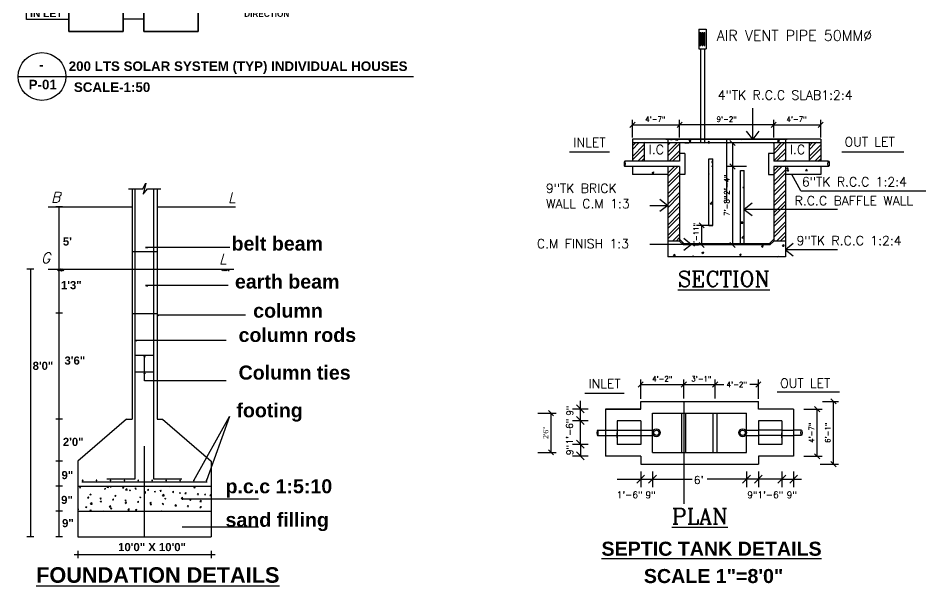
# Model space of a CAD drawing. Header units: metres. Extents: x 7583 to 7845, y 447 to 541.
# Drawn here: x 7730.22 to 7744.99, y 461.32 to 470.55 of the extents above; entities that cross this region are included whole.
import ezdxf
from ezdxf.enums import TextEntityAlignment as Align

# ---------------------------------------------------------------- set-up
doc = ezdxf.new("R2010")
doc.units = ezdxf.units.M
doc.layers.add('0 @ 0.001', color=7, linetype='Continuous')
doc.styles.add('ITALIC', font='ITALIC.SHX', dxfattribs={"height": 0.009})
doc.styles.add('ROOM TEXT 10.5', font='swissc.ttf')
doc.styles.get("Standard").update_dxf_attribs({"font": 'arialbd.ttf'})
doc.styles.add('style105', font='romans.shx', dxfattribs={"height": 5})
doc.styles.add('style106', font='romans.shx', dxfattribs={"height": 6})
doc.styles.add('style107', font='romans.shx', dxfattribs={"height": 7})
doc.styles.add('style108', font='romans.shx', dxfattribs={"height": 8})
doc.styles.add('style12', font='romanc.shx', dxfattribs={"height": 0.012})
doc.styles.add('style4', font='arialbd.ttf', dxfattribs={"height": 3.81})
doc.dimstyles.new('Annotative', dxfattribs={"dimscale": 0, "dimtxt": 2.5, "dimasz": 2.5, "dimexe": 1.25, "dimexo": 0.625, "dimtad": 1, "dimtxsty": 'Standard', "dimcen": 2.5, "dimadec": 0, "dimazin": 0, "dimtfac": 1, "dimtmove": 0, "dimatfit": 3, "dimfxl": 0, "dimarcsym": 0})

# ---------------------------------------------------------------- blocks, each defined once
blk = doc.blocks.new('A$C1DD233C6')
at = {"color": 0, "linetype": 'Continuous', "lineweight": 25}
for p, q in [((0.117, 0.45299), (0.13243, 0.45299)), ((0.12089, 0.45299), (0.12089, 0.20907)), ((0.12383, 0.45299), (0.12383, 0.14584)), ((0.13243, 0.45299), (0.13547, 0.45883)), ((0.13547, 0.45883), (0.13253, 0.44729)), ((0.13253, 0.44729), (0.13742, 0.45299)), ((0.13742, 0.45299), (0.1515, 0.45299)), ((0.14404, 0.14573), (0.14404, 0.45299)), ((0.1474, 0.45299), (0.1474, 0.20907)), ((0.03224, 0.43401), (0.12089, 0.43401)), ((0.04742, 0.43401), (0.04006, 0.43401)), ((0.04358, 0.3682), (0.04358, 0.43401)), ((0.1474, 0.43401), (0.23039, 0.43401)), ((0.12089, 0.38683), (0.1474, 0.38683)), ((0.13525, 0.39095), (0.13721, 0.39142)), ((0.13525, 0.39095), (0.13721, 0.39047)), ((0.22445, 0.39095), (0.13525, 0.39095)), ((0.0169, 0.36813), (0.00954, 0.36813)), ((0.01322, 0.36813), (0.01322, 0.08477)), ((0.03224, 0.36813), (0.22851, 0.36813)), ((0.04363, 0.36817), (0.0418, 0.36635)), ((0.04448, 0.36814), (0.04263, 0.36629)), ((0.04358, 0.3682), (0.04621, 0.3662)), ((0.04374, 0.08477), (0.04374, 0.36813)), ((0.04573, 0.36811), (0.04391, 0.36629)), ((0.04444, 0.36816), (0.04687, 0.36629)), ((0.0466, 0.36812), (0.04474, 0.36626)), ((0.04552, 0.36817), (0.04782, 0.36641)), ((0.04654, 0.36817), (0.04868, 0.36654)), ((0.2177, 0.36813), (0.21588, 0.36631)), ((0.21951, 0.36813), (0.21769, 0.36631)), ((0.2177, 0.36813), (0.21952, 0.36631)), ((0.21951, 0.36813), (0.22132, 0.36631)), ((0.22175, 0.36813), (0.21993, 0.36631)), ((0.22175, 0.36813), (0.22357, 0.36631)), ((0.13525, 0.35051), (0.13721, 0.35098)), ((0.13525, 0.35051), (0.13721, 0.35003)), ((0.22277, 0.35051), (0.13525, 0.35051)), ((0.04742, 0.32124), (0.04006, 0.32124)), ((0.12089, 0.32122), (0.1474, 0.32122)), ((0.1474, 0.31933), (0.14936, 0.31981)), ((0.1474, 0.31933), (0.14936, 0.31886)), ((0.24092, 0.31933), (0.1474, 0.31933)), ((0.12383, 0.29251), (0.1258, 0.29298)), ((0.22059, 0.29251), (0.12383, 0.29251)), ((0.12383, 0.29251), (0.1258, 0.29204)), ((0.12383, 0.27697), (0.14404, 0.27697)), ((0.13394, 0.27697), (0.13346, 0.275)), ((0.13394, 0.24974), (0.13394, 0.27697)), ((0.13394, 0.27697), (0.13441, 0.275)), ((0.12383, 0.25929), (0.14404, 0.25929)), ((0.13394, 0.25929), (0.13346, 0.25733)), ((0.13394, 0.25929), (0.13441, 0.25733)), ((0.22059, 0.24974), (0.13394, 0.24974)), ((0.18643, 0.14427), (0.22424, 0.21218)), ((0.22424, 0.21218), (0.19968, 0.14427)), ((0.04742, 0.20907), (0.04006, 0.20907)), ((0.115, 0.20907), (0.06346, 0.16489)), ((0.115, 0.20907), (0.12089, 0.20907)), ((0.1474, 0.20907), (0.15329, 0.20907)), ((0.15329, 0.20907), (0.20484, 0.16489)), ((0.04742, 0.16489), (0.04006, 0.16489)), ((0.06346, 0.16489), (0.06346, 0.08477)), ((0.20484, 0.16489), (0.20484, 0.08477)), ((0.12383, 0.14584), (0.0941, 0.14584)), ((0.17378, 0.14573), (0.14404, 0.14573)), ((0.04742, 0.13838), (0.04006, 0.13838)), ((0.06346, 0.13838), (0.20484, 0.13838)), ((0.06519, 0.13704), (0.06647, 0.13753)), ((0.06519, 0.13704), (0.0661, 0.13642)), ((0.0661, 0.13642), (0.06647, 0.13753)), ((0.06787, 0.1428), (0.20042, 0.1428)), ((0.09164, 0.13557), (0.09293, 0.13606)), ((0.09164, 0.13557), (0.09256, 0.13495)), ((0.09256, 0.13495), (0.09293, 0.13606)), ((0.09427, 0.13734), (0.09526, 0.13838)), ((0.09427, 0.13734), (0.09591, 0.13709)), ((0.09591, 0.13709), (0.09576, 0.13838)), ((0.09774, 0.13766), (0.09834, 0.13838)), ((0.09774, 0.13766), (0.09884, 0.13757)), ((0.09884, 0.13757), (0.09869, 0.13838)), ((0.11094, 0.13651), (0.11183, 0.13757)), ((0.11094, 0.13651), (0.11204, 0.13641)), ((0.11204, 0.13641), (0.11183, 0.13756)), ((0.11392, 0.1343), (0.11535, 0.13579)), ((0.11556, 0.13404), (0.11535, 0.13579)), ((0.1181, 0.13409), (0.11939, 0.13459)), ((0.11901, 0.13347), (0.11939, 0.13459)), ((0.12415, 0.13535), (0.12503, 0.13641)), ((0.12415, 0.13535), (0.12525, 0.13526)), ((0.12525, 0.13526), (0.12503, 0.13641)), ((0.13735, 0.1342), (0.13824, 0.13525)), ((0.13845, 0.1341), (0.13824, 0.13525)), ((0.16028, 0.13838), (0.16094, 0.13794)), ((0.16094, 0.13794), (0.16109, 0.13838)), ((0.18648, 0.13708), (0.18777, 0.13758)), ((0.18648, 0.13708), (0.1874, 0.13646)), ((0.1874, 0.13646), (0.18777, 0.13757)), ((0.07388, 0.12613), (0.07477, 0.12718)), ((0.07388, 0.12613), (0.07498, 0.12603)), ((0.07498, 0.12603), (0.07477, 0.12718)), ((0.07617, 0.12963), (0.07746, 0.13012)), ((0.07617, 0.12963), (0.07709, 0.12901)), ((0.07709, 0.12901), (0.07746, 0.13012)), ((0.08709, 0.12497), (0.08798, 0.12603)), ((0.08709, 0.12497), (0.08819, 0.12487)), ((0.08819, 0.12487), (0.08798, 0.12603)), ((0.10263, 0.12815), (0.10392, 0.12865)), ((0.10263, 0.12815), (0.10355, 0.12754)), ((0.10355, 0.12754), (0.10392, 0.12865)), ((0.11392, 0.1343), (0.11556, 0.13404)), ((0.1181, 0.13409), (0.11901, 0.13347)), ((0.12909, 0.12668), (0.13038, 0.12717)), ((0.12909, 0.12668), (0.13, 0.12606)), ((0.13, 0.12606), (0.13038, 0.12717)), ((0.13356, 0.13125), (0.135, 0.13274)), ((0.13356, 0.13125), (0.1352, 0.131)), ((0.1352, 0.131), (0.135, 0.13274)), ((0.13735, 0.1342), (0.13845, 0.1341)), ((0.14456, 0.13262), (0.14584, 0.13311)), ((0.14456, 0.13262), (0.14547, 0.132)), ((0.14547, 0.132), (0.14584, 0.13311)), ((0.15055, 0.13304), (0.15144, 0.1341)), ((0.15055, 0.13304), (0.15166, 0.13295)), ((0.15166, 0.13295), (0.15144, 0.1341)), ((0.15321, 0.1282), (0.15465, 0.1297)), ((0.15321, 0.1282), (0.15485, 0.12795)), ((0.15485, 0.12795), (0.15465, 0.1297)), ((0.15554, 0.12521), (0.15683, 0.1257)), ((0.15554, 0.12521), (0.15646, 0.12459)), ((0.15646, 0.12459), (0.15683, 0.1257)), ((0.16376, 0.13189), (0.16465, 0.13294)), ((0.16376, 0.13189), (0.16486, 0.13179)), ((0.16486, 0.13179), (0.16465, 0.13294)), ((0.17101, 0.13114), (0.1723, 0.13164)), ((0.17101, 0.13114), (0.17193, 0.13052)), ((0.17193, 0.13052), (0.1723, 0.13164)), ((0.17286, 0.12516), (0.17429, 0.12665)), ((0.17286, 0.12516), (0.1745, 0.1249)), ((0.1745, 0.1249), (0.17429, 0.12665)), ((0.17696, 0.13073), (0.17785, 0.13179)), ((0.17696, 0.13073), (0.17806, 0.13064)), ((0.17806, 0.13063), (0.17785, 0.13179)), ((0.19017, 0.12958), (0.19106, 0.13063)), ((0.19017, 0.12958), (0.19127, 0.12948)), ((0.19127, 0.12948), (0.19106, 0.13063)), ((0.19747, 0.12967), (0.19876, 0.13016)), ((0.19747, 0.12967), (0.19838, 0.12905)), ((0.19838, 0.12905), (0.19876, 0.13016)), ((0.20337, 0.12842), (0.20426, 0.12948)), ((0.20337, 0.12842), (0.20447, 0.12832)), ((0.20447, 0.12832), (0.20426, 0.12948)), ((0.0717, 0.11628), (0.07298, 0.11677)), ((0.0717, 0.11628), (0.07261, 0.11566)), ((0.07261, 0.11566), (0.07298, 0.11677)), ((0.07706, 0.11941), (0.0785, 0.12091)), ((0.07706, 0.11941), (0.0787, 0.11916)), ((0.0787, 0.11916), (0.0785, 0.12091)), ((0.08716, 0.12222), (0.08845, 0.12271)), ((0.08716, 0.12222), (0.08808, 0.1216)), ((0.08808, 0.1216), (0.08845, 0.12271)), ((0.09671, 0.11636), (0.09815, 0.11786)), ((0.09671, 0.11636), (0.09835, 0.11611)), ((0.09835, 0.11611), (0.09815, 0.11786)), ((0.10029, 0.12382), (0.10118, 0.12487)), ((0.10029, 0.12382), (0.10139, 0.12372)), ((0.10139, 0.12372), (0.10118, 0.12487)), ((0.1135, 0.12266), (0.11438, 0.12372)), ((0.1135, 0.12266), (0.1146, 0.12256)), ((0.11362, 0.12074), (0.11491, 0.12124)), ((0.11362, 0.12074), (0.11454, 0.12012)), ((0.1146, 0.12256), (0.11438, 0.12372)), ((0.11454, 0.12012), (0.11491, 0.12124)), ((0.1267, 0.12151), (0.12759, 0.12256)), ((0.1267, 0.12151), (0.1278, 0.12141)), ((0.1278, 0.12141), (0.12759, 0.12256)), ((0.1399, 0.12035), (0.14079, 0.12141)), ((0.1399, 0.12035), (0.14101, 0.12025)), ((0.14008, 0.11927), (0.14137, 0.11976)), ((0.14008, 0.11927), (0.14099, 0.11865)), ((0.14101, 0.12025), (0.14079, 0.12141)), ((0.14099, 0.11865), (0.14137, 0.11976)), ((0.15311, 0.11919), (0.154, 0.12025)), ((0.15311, 0.11919), (0.15421, 0.1191)), ((0.15421, 0.1191), (0.154, 0.12025)), ((0.16631, 0.11804), (0.1672, 0.1191)), ((0.16631, 0.11804), (0.16741, 0.11794)), ((0.16653, 0.11779), (0.16782, 0.11829)), ((0.16653, 0.11779), (0.16745, 0.11718)), ((0.16741, 0.11794), (0.1672, 0.1191)), ((0.16745, 0.11717), (0.16782, 0.11829)), ((0.17386, 0.12468), (0.17478, 0.12484)), ((0.17386, 0.12468), (0.17473, 0.12444)), ((0.25487, 0.12468), (0.17386, 0.12468)), ((0.17952, 0.11688), (0.18041, 0.11794)), ((0.17952, 0.11688), (0.18062, 0.11679)), ((0.18062, 0.11679), (0.18041, 0.11794)), ((0.182, 0.12373), (0.18329, 0.12423)), ((0.182, 0.12373), (0.18292, 0.12311)), ((0.18292, 0.12311), (0.18329, 0.12422)), ((0.19251, 0.12211), (0.19394, 0.1236)), ((0.19251, 0.12211), (0.19414, 0.12185)), ((0.19272, 0.11573), (0.19361, 0.11679)), ((0.19272, 0.11573), (0.19382, 0.11563)), ((0.19299, 0.11632), (0.19428, 0.11681)), ((0.19299, 0.11632), (0.19391, 0.1157)), ((0.19382, 0.11563), (0.19361, 0.11679)), ((0.19391, 0.1157), (0.19428, 0.11681)), ((0.19414, 0.12185), (0.19394, 0.1236)), ((0.04742, 0.11187), (0.04006, 0.11187)), ((0.06346, 0.1137), (0.06412, 0.11449)), ((0.06346, 0.11341), (0.06433, 0.11334)), ((0.06346, 0.11187), (0.20484, 0.11187)), ((0.06433, 0.11334), (0.06412, 0.11449)), ((0.07644, 0.11228), (0.07733, 0.11334)), ((0.07644, 0.11228), (0.07754, 0.11218)), ((0.07754, 0.11218), (0.07733, 0.11334)), ((0.09027, 0.11187), (0.09053, 0.11218)), ((0.09059, 0.11187), (0.09053, 0.11218)), ((0.09815, 0.1148), (0.09944, 0.1153)), ((0.09815, 0.1148), (0.09907, 0.11419)), ((0.09907, 0.11419), (0.09944, 0.1153)), ((0.11636, 0.11332), (0.11779, 0.11481)), ((0.11636, 0.11332), (0.118, 0.11306)), ((0.118, 0.11306), (0.11779, 0.11481)), ((0.12461, 0.11333), (0.1259, 0.11382)), ((0.12461, 0.11333), (0.12552, 0.11271)), ((0.12552, 0.11271), (0.1259, 0.11382)), ((0.1511, 0.11187), (0.15235, 0.11235)), ((0.15219, 0.11187), (0.15235, 0.11235)), ((0.25487, 0.09487), (0.17386, 0.09487)), ((0.0169, 0.08477), (0.00954, 0.08477)), ((0.04742, 0.08477), (0.04006, 0.08477)), ((0.06346, 0.08477), (0.20484, 0.08477)), ((0.06346, 0.06995), (0.06346, 0.0621)), ((0.20484, 0.06995), (0.20484, 0.0621)), ((0.05953, 0.06602), (0.20877, 0.06602))]:
    blk.add_line(p, q, dxfattribs=at)
at = {"color": 0}
for p, q in [((0.13415, 0.08477), (0.13415, 0.18077)), ((0.11015, 0.08477), (0.15815, 0.08477))]:
    blk.add_line(p, q, dxfattribs=at)
at = {"color": 0, "linetype": 'Continuous', "lineweight": 25}
for centre, start, end in [((0.06861, 0.14427), 0, 180), ((0.06861, 0.14427), 180, 0), ((0.08334, 0.14427), 0, 180), ((0.08334, 0.14427), 180, 0), ((0.09807, 0.14427), 0, 180), ((0.09807, 0.14427), 180, 0), ((0.11279, 0.14427), 0, 180), ((0.11279, 0.14427), 180, 0), ((0.12752, 0.14427), 0, 180), ((0.12752, 0.14427), 180, 0), ((0.14225, 0.14427), 0, 180), ((0.14225, 0.14427), 180, 0), ((0.15698, 0.14427), 0, 180), ((0.15698, 0.14427), 180, 0), ((0.1717, 0.14427), 0, 180), ((0.1717, 0.14427), 180, 0), ((0.18643, 0.14427), 0, 180), ((0.18643, 0.14427), 180, 0), ((0.19968, 0.14427), 0, 180), ((0.19968, 0.14427), 180, 0)]:
    blk.add_arc(centre, 0.000368, start, end, dxfattribs=at)
at = {"color": 0, "linetype": 'Continuous', "lineweight": 25, "style": 'ITALIC'}
for s, p in [('B', (0.04003, 0.4441)), ('L', (0.22661, 0.44354)), ('G', (0.02942, 0.37992)), ('L', (0.21717, 0.3788))]:
    blk.add_text(s, height=0.01105, dxfattribs=at).set_placement(p, align=Align.MIDDLE)
at = {"color": 0, "linetype": 'Continuous', "lineweight": 25}
for s, height, p in [("5'", 0.008591, (0.04765, 0.39295)), ('belt beam', 0.014845, (0.22628, 0.38762)), ('earth beam', 0.014845, (0.22986, 0.34746)), ('1\'3"', 0.008591, (0.04566, 0.34679)), ('column', 0.014845, (0.24915, 0.31663)), ('column rods', 0.0148453, (0.23371, 0.29093)), ('8\'0"', 0.008591, (0.0156, 0.26138)), ('3\'6"', 0.008591, (0.04937, 0.26697)), ('Column ties', 0.0148453, (0.23371, 0.25111)), ('footing ', 0.014845, (0.23142, 0.21119)), ('2\'0"', 0.008591, (0.04766, 0.18089)), ('9"', 0.008591, (0.04621, 0.14575)), ('p.c.c 1:5:10', 0.0148453, (0.21988, 0.13078)), ('9"', 0.008591, (0.04579, 0.11951)), ('sand filling', 0.0148453, (0.21988, 0.09534)), ('9"', 0.008591, (0.04678, 0.09491)), ('10\'0" X 10\'0"', 0.008591, (0.10616, 0.06958)), ('%%UFOUNDATION DETAILS', 0.0164338, (0.01937, 0.03612))]:
    blk.add_text(s, height=height, dxfattribs=at).set_placement(p)
blk = doc.blocks.new('_Oblique')
at = {"color": 0, "linetype": 'ByBlock', "lineweight": -2}
blk.add_line((-0.5, -0.5), (0.5, 0.5), dxfattribs=at)
blk = doc.blocks.new('564565')
at = {"color": 0, "linetype": 'Continuous', "lineweight": 25}
for p, q in [((4467.983, 1797.287), (4467.983, 1796.637)), ((4467.983, 1797.287), (4468.227, 1797.287)), ((4468.227, 1797.287), (4468.227, 1796.637)), ((4468.023, 1797.179), (4468.05, 1797.179)), ((4468.023, 1796.745), (4468.023, 1797.179)), ((4468.05, 1796.745), (4468.05, 1797.179)), ((4468.091, 1797.179), (4468.118, 1797.179)), ((4468.091, 1796.745), (4468.091, 1797.179)), ((4468.118, 1796.745), (4468.118, 1797.179)), ((4468.159, 1797.179), (4468.186, 1797.179)), ((4468.159, 1796.745), (4468.159, 1797.179)), ((4468.186, 1796.745), (4468.186, 1797.179)), ((4468.023, 1796.745), (4468.05, 1796.745)), ((4468.091, 1796.745), (4468.118, 1796.745)), ((4468.159, 1796.745), (4468.186, 1796.745)), ((4467.983, 1796.637), (4468.227, 1796.637)), ((4468.04, 1796.637), (4468.04, 1793.517)), ((4468.17, 1796.637), (4468.17, 1793.517)), ((4469.771, 1793.647), (4469.771, 1794.675)), ((4465.787, 1793.698), (4465.787, 1794.289)), ((4467.346, 1793.698), (4467.346, 1794.289)), ((4467.346, 1793.698), (4467.346, 1794.289)), ((4470.466, 1793.698), (4470.466, 1794.289)), ((4470.466, 1793.706), (4470.466, 1794.289)), ((4472.026, 1793.698), (4472.026, 1794.289)), ((4465.787, 1794.119), (4467.346, 1794.119)), ((4470.466, 1794.119), (4467.346, 1794.119)), ((4470.466, 1794.119), (4472.026, 1794.119)), ((4469.771, 1793.647), (4469.569, 1793.907)), ((4469.973, 1793.907), (4469.771, 1793.647)), ((4472.026, 1793.647), (4465.787, 1793.647)), ((4465.787, 1793.647), (4465.787, 1792.911)), ((4472.026, 1793.517), (4465.787, 1793.517)), ((4465.787, 1793.419), (4465.885, 1793.517)), ((4465.787, 1793.304), (4466, 1793.517)), ((4465.787, 1793.074), (4466.176, 1793.464)), ((4466.136, 1793.517), (4466.192, 1793.539)), ((4466.176, 1793.517), (4466.176, 1792.911)), ((4466.184, 1793.517), (4466.192, 1793.539)), ((4466.956, 1793.647), (4466.956, 1792.911)), ((4466.956, 1793.21), (4467.264, 1793.517)), ((4466.956, 1793.44), (4467.034, 1793.517)), ((4466.956, 1793.095), (4467.346, 1793.485)), ((4467.047, 1793.636), (4467.056, 1793.647)), ((4467.047, 1793.636), (4467.098, 1793.631)), ((4467.098, 1793.631), (4467.095, 1793.647)), ((4467.211, 1793.622), (4467.235, 1793.647)), ((4467.211, 1793.622), (4467.288, 1793.61)), ((4467.288, 1793.61), (4467.284, 1793.647)), ((4467.346, 1793.517), (4467.346, 1792.911)), ((4467.52, 1793.517), (4467.65, 1793.517)), ((4467.668, 1793.581), (4467.71, 1793.631)), ((4467.668, 1793.581), (4467.72, 1793.577)), ((4467.72, 1793.577), (4467.71, 1793.631)), ((4468.172, 1793.517), (4468.203, 1793.549)), ((4468.207, 1793.517), (4468.203, 1793.549)), ((4468.29, 1793.527), (4468.332, 1793.577)), ((4468.29, 1793.527), (4468.342, 1793.522)), ((4468.342, 1793.522), (4468.332, 1793.576)), ((4469.562, 1793.517), (4468.929, 1793.517)), ((4468.949, 1793.517), (4468.953, 1793.522)), ((4468.954, 1793.517), (4468.953, 1793.522)), ((4469.099, 1793.517), (4469.099, 1792.737)), ((4469.363, 1793.647), (4469.393, 1793.627)), ((4469.393, 1793.627), (4469.4, 1793.647)), ((4470.466, 1793.517), (4470.466, 1792.911)), ((4470.466, 1793.273), (4470.71, 1793.517)), ((4470.466, 1793.503), (4470.481, 1793.517)), ((4470.466, 1793.158), (4470.825, 1793.517)), ((4470.595, 1793.587), (4470.656, 1793.61)), ((4470.595, 1793.587), (4470.638, 1793.558)), ((4470.638, 1793.558), (4470.656, 1793.61)), ((4470.856, 1793.647), (4470.856, 1792.911)), ((4471.636, 1793.517), (4471.636, 1792.911)), ((4471.636, 1793.409), (4471.744, 1793.517)), ((4471.636, 1793.294), (4471.859, 1793.517)), ((4471.636, 1793.064), (4472.026, 1793.454)), ((4471.841, 1793.517), (4471.901, 1793.541)), ((4471.841, 1793.517), (4471.841, 1793.517)), ((4471.894, 1793.517), (4471.901, 1793.54)), ((4472.026, 1793.647), (4472.026, 1792.911)), ((4463.695, 1793.222), (4465.023, 1793.222)), ((4465.787, 1792.959), (4466.176, 1793.349)), ((4465.968, 1792.911), (4466.176, 1793.119)), ((4467.002, 1792.911), (4467.346, 1793.255)), ((4467.117, 1792.911), (4467.346, 1793.14)), ((4467.52, 1793.171), (4467.346, 1793.171)), ((4467.52, 1793.171), (4467.52, 1792.477)), ((4470.466, 1793.171), (4470.293, 1793.171)), ((4470.293, 1793.171), (4470.293, 1792.477)), ((4470.466, 1792.928), (4470.856, 1793.318)), ((4470.563, 1792.911), (4470.856, 1793.203)), ((4471.636, 1792.949), (4472.026, 1793.339)), ((4471.827, 1792.911), (4472.026, 1793.109)), ((4472.724, 1793.222), (4474.781, 1793.222)), ((4467.346, 1792.911), (4465.527, 1792.911)), ((4466.082, 1792.911), (4466.176, 1793.005)), ((4467.346, 1792.911), (4467.346, 1792.911)), ((4468.321, 1790.787), (4468.321, 1792.997)), ((4468.321, 1792.997), (4468.451, 1792.997)), ((4468.41, 1792.875), (4468.451, 1792.924)), ((4468.41, 1792.875), (4468.451, 1792.871)), ((4468.451, 1790.787), (4468.451, 1792.997)), ((4472.286, 1792.911), (4470.466, 1792.911)), ((4470.793, 1792.911), (4470.856, 1792.974)), ((4471.942, 1792.911), (4472.026, 1792.994)), ((4467.346, 1792.737), (4465.527, 1792.737)), ((4465.787, 1792.737), (4465.787, 1792.477)), ((4466.956, 1792.477), (4465.787, 1792.477)), ((4466.075, 1792.477), (4466.086, 1792.49)), ((4466.088, 1792.477), (4466.086, 1792.49)), ((4466.437, 1792.538), (4466.498, 1792.561)), ((4466.437, 1792.538), (4466.48, 1792.509)), ((4466.481, 1792.509), (4466.498, 1792.561)), ((4466.956, 1792.737), (4466.956, 1789.748)), ((4466.956, 1792.521), (4467.173, 1792.737)), ((4466.956, 1792.406), (4467.288, 1792.737)), ((4466.956, 1792.176), (4467.346, 1792.566)), ((4467.346, 1792.737), (4467.346, 1790.267)), ((4467.52, 1792.477), (4467.346, 1792.477)), ((4468.328, 1792.479), (4468.321, 1792.533)), ((4468.321, 1792.48), (4468.328, 1792.479)), ((4468.411, 1792.748), (4468.451, 1792.764)), ((4468.411, 1792.748), (4468.451, 1792.721)), ((4469.562, 1792.737), (4468.929, 1792.737)), ((4469.562, 1792.737), (4468.929, 1792.737)), ((4469.099, 1792.737), (4469.099, 1791.71)), ((4469.099, 1792.737), (4469.099, 1790.138)), ((4469.361, 1790.181), (4469.361, 1792.607)), ((4469.361, 1792.607), (4469.491, 1792.607)), ((4469.491, 1790.181), (4469.491, 1792.607)), ((4470.293, 1792.477), (4470.466, 1792.477)), ((4470.466, 1792.737), (4470.466, 1790.267)), ((4472.286, 1792.737), (4470.466, 1792.737)), ((4470.466, 1792.584), (4470.62, 1792.737)), ((4470.466, 1792.469), (4470.735, 1792.737)), ((4470.466, 1792.239), (4470.856, 1792.629)), ((4470.466, 1792.124), (4470.856, 1792.514)), ((4470.856, 1792.737), (4470.856, 1789.748)), ((4472.026, 1792.477), (4470.856, 1792.477)), ((4470.896, 1792.657), (4470.938, 1792.707)), ((4470.896, 1792.657), (4470.948, 1792.653)), ((4470.902, 1792.609), (4470.962, 1792.633)), ((4470.902, 1792.609), (4470.945, 1792.58)), ((4470.948, 1792.653), (4470.938, 1792.707)), ((4470.945, 1792.58), (4470.962, 1792.633)), ((4471.362, 1791.929), (4471.064, 1792.477)), ((4471.518, 1792.603), (4471.56, 1792.653)), ((4471.518, 1792.603), (4471.57, 1792.599)), ((4471.57, 1792.598), (4471.56, 1792.653)), ((4472.026, 1792.737), (4472.026, 1792.477)), ((4466.956, 1792.061), (4467.346, 1792.451)), ((4466.956, 1791.831), (4467.346, 1792.221)), ((4470.466, 1791.894), (4470.856, 1792.284)), ((4466.956, 1791.716), (4467.346, 1792.106)), ((4466.956, 1791.487), (4467.346, 1791.877)), ((4469.445, 1792.05), (4469.491, 1792.068)), ((4469.445, 1792.05), (4469.489, 1792.021)), ((4469.489, 1792.021), (4469.491, 1792.029)), ((4470.466, 1791.779), (4470.856, 1792.169)), ((4470.466, 1791.549), (4470.856, 1791.939)), ((4471.362, 1791.929), (4475.509, 1791.929)), ((4466.696, 1791.653), (4466.956, 1791.451)), ((4466.956, 1791.372), (4467.346, 1791.762)), ((4468.365, 1791.504), (4468.433, 1791.574)), ((4468.442, 1791.491), (4468.433, 1791.574)), ((4470.466, 1791.435), (4470.856, 1791.825)), ((4470.578, 1791.317), (4470.856, 1791.595)), ((4466.365, 1791.451), (4466.956, 1791.451)), ((4466.956, 1791.451), (4466.696, 1791.249)), ((4466.956, 1791.142), (4467.346, 1791.532)), ((4466.956, 1791.027), (4467.346, 1791.417)), ((4468.365, 1791.504), (4468.442, 1791.492)), ((4469.367, 1791.348), (4469.361, 1791.401)), ((4469.361, 1791.349), (4469.367, 1791.348)), ((4469.751, 1791.519), (4469.491, 1791.317)), ((4472.586, 1791.317), (4469.491, 1791.317)), ((4469.491, 1791.317), (4469.751, 1791.115)), ((4470.466, 1791.205), (4470.578, 1791.317)), ((4470.466, 1791.09), (4470.693, 1791.317)), ((4470.693, 1791.317), (4470.856, 1791.48)), ((4466.956, 1790.797), (4467.346, 1791.187)), ((4466.956, 1790.682), (4467.346, 1791.072)), ((4470.466, 1790.86), (4470.856, 1791.25)), ((4470.466, 1790.745), (4470.856, 1791.135)), ((4466.956, 1790.453), (4467.346, 1790.843)), ((4466.956, 1790.338), (4467.346, 1790.728)), ((4468.434, 1790.787), (4467.908, 1790.787)), ((4468.078, 1790.787), (4468.078, 1790.138)), ((4468.321, 1790.787), (4468.451, 1790.787)), ((4469.392, 1790.865), (4469.434, 1790.915)), ((4469.392, 1790.865), (4469.444, 1790.861)), ((4469.444, 1790.86), (4469.434, 1790.915)), ((4470.466, 1790.515), (4470.856, 1790.905)), ((4470.466, 1790.401), (4470.856, 1790.791)), ((4467.116, 1790.267), (4467.346, 1790.498)), ((4467.231, 1790.267), (4467.346, 1790.383)), ((4469.405, 1790.373), (4469.473, 1790.443)), ((4469.405, 1790.373), (4469.482, 1790.361)), ((4469.482, 1790.36), (4469.473, 1790.443)), ((4470.563, 1790.267), (4470.856, 1790.561)), ((4470.678, 1790.267), (4470.856, 1790.446)), ((4467.742, 1790.159), (4466.365, 1790.159)), ((4467.346, 1790.267), (4466.956, 1790.267)), ((4467.494, 1790.181), (4467.346, 1790.329)), ((4467.476, 1790.138), (4467.346, 1790.267)), ((4470.336, 1790.138), (4467.476, 1790.138)), ((4467.482, 1790.361), (4467.742, 1790.159)), ((4467.742, 1790.159), (4467.482, 1789.957)), ((4470.318, 1790.181), (4467.494, 1790.181)), ((4468.434, 1790.138), (4467.908, 1790.138)), ((4468.854, 1790.138), (4468.856, 1790.136)), ((4468.856, 1790.136), (4468.857, 1790.138)), ((4469.562, 1790.138), (4468.929, 1790.138)), ((4470.058, 1790.096), (4470.119, 1790.119)), ((4470.058, 1790.096), (4470.101, 1790.067)), ((4470.101, 1790.067), (4470.119, 1790.119)), ((4470.318, 1790.181), (4470.466, 1790.329)), ((4470.336, 1790.138), (4470.466, 1790.267)), ((4470.856, 1790.267), (4470.466, 1790.267)), ((4470.756, 1790.104), (4470.797, 1790.154)), ((4470.756, 1790.104), (4470.807, 1790.1)), ((4470.808, 1790.1), (4470.798, 1790.154)), ((4471.116, 1790.184), (4470.856, 1789.982)), ((4467.146, 1789.779), (4467.188, 1789.829)), ((4467.146, 1789.779), (4467.198, 1789.774)), ((4467.198, 1789.774), (4467.188, 1789.829)), ((4467.787, 1789.748), (4467.81, 1789.774)), ((4467.815, 1789.748), (4467.81, 1789.774)), ((4468.085, 1789.886), (4468.145, 1789.909)), ((4468.085, 1789.886), (4468.128, 1789.857)), ((4468.128, 1789.856), (4468.145, 1789.909)), ((4469.33, 1789.816), (4469.391, 1789.84)), ((4469.33, 1789.816), (4469.373, 1789.787)), ((4469.373, 1789.787), (4469.391, 1789.839)), ((4470.577, 1789.748), (4470.636, 1789.77)), ((4470.629, 1789.748), (4470.636, 1789.77)), ((4472.586, 1789.982), (4470.856, 1789.982)), ((4470.856, 1789.982), (4471.116, 1789.78)), ((4470.856, 1789.748), (4466.956, 1789.748)), ((4466.057, 1785.038), (4466.057, 1785.687)), ((4467.487, 1785.055), (4467.487, 1785.687)), ((4467.487, 1785.055), (4467.487, 1785.687)), ((4468.527, 1785.055), (4468.527, 1785.687)), ((4468.527, 1785.055), (4468.527, 1785.687)), ((4469.957, 1785.038), (4469.957, 1785.687)), ((4466.057, 1785.517), (4467.487, 1785.517)), ((4467.487, 1785.517), (4468.527, 1785.517)), ((4468.527, 1785.517), (4468.813, 1785.517)), ((4469.957, 1785.517), (4469.671, 1785.517)), ((4470.578, 1785.279), (4472.647, 1785.279)), ((4464.059, 1784.712), (4464.059, 1784.972)), ((4464.209, 1785.23), (4465.514, 1785.23)), ((4466.057, 1784.958), (4469.957, 1784.958)), ((4466.057, 1784.698), (4466.057, 1784.958)), ((4469.957, 1784.698), (4469.957, 1784.958)), ((4472.081, 1784.958), (4472.616, 1784.958)), ((4472.446, 1782.878), (4472.446, 1784.958)), ((4463.799, 1784.712), (4464.319, 1784.712)), ((4463.799, 1784.712), (4464.319, 1784.712)), ((4464.059, 1784.322), (4464.059, 1784.712)), ((4466.057, 1784.698), (4464.887, 1784.698)), ((4464.887, 1784.698), (4464.887, 1783.138)), ((4466.057, 1784.698), (4464.887, 1784.698)), ((4464.887, 1784.698), (4466.057, 1784.698)), ((4471.127, 1784.698), (4469.957, 1784.698)), ((4471.127, 1784.698), (4471.127, 1783.138)), ((4471.466, 1784.698), (4472.077, 1784.698)), ((4471.907, 1783.138), (4471.907, 1784.698)), ((4462.647, 1784.568), (4463.257, 1784.568)), ((4463.087, 1783.268), (4463.087, 1784.568)), ((4464.059, 1784.322), (4464.059, 1784.582)), ((4466.447, 1783.268), (4466.447, 1784.568)), ((4466.447, 1784.568), (4469.567, 1784.568)), ((4467.422, 1783.268), (4467.422, 1784.568)), ((4467.422, 1784.568), (4467.552, 1784.568)), ((4467.552, 1783.268), (4467.552, 1784.568)), ((4468.462, 1783.268), (4468.462, 1784.568)), ((4468.462, 1784.568), (4468.592, 1784.568)), ((4468.592, 1783.268), (4468.592, 1784.568)), ((4469.567, 1784.005), (4469.567, 1784.568)), ((4463.799, 1784.322), (4464.319, 1784.322)), ((4463.799, 1784.322), (4464.319, 1784.322)), ((4463.799, 1784.322), (4464.319, 1784.322)), ((4464.059, 1783.542), (4464.059, 1784.322)), ((4466.057, 1784.308), (4465.277, 1784.308)), ((4465.277, 1784.308), (4465.277, 1783.528)), ((4466.057, 1784.308), (4466.057, 1783.528)), ((4469.957, 1784.308), (4469.957, 1783.528)), ((4470.737, 1784.308), (4469.957, 1784.308)), ((4470.737, 1784.308), (4470.737, 1783.528)), ((4464.627, 1784.005), (4464.887, 1784.005)), ((4464.627, 1783.831), (4464.887, 1783.831)), ((4464.887, 1784.005), (4465.277, 1784.005)), ((4464.887, 1783.831), (4465.277, 1783.831)), ((4465.277, 1784.005), (4466.057, 1784.005)), ((4465.277, 1783.745), (4465.277, 1783.918)), ((4465.277, 1783.831), (4466.057, 1783.831)), ((4466.057, 1784.005), (4466.447, 1784.005)), ((4466.057, 1783.831), (4466.447, 1783.831)), ((4466.447, 1784.005), (4466.48, 1784.005)), ((4466.447, 1783.831), (4466.48, 1783.831)), ((4469.567, 1784.005), (4469.533, 1784.005)), ((4469.567, 1783.831), (4469.533, 1783.831)), ((4469.567, 1784.005), (4469.957, 1784.005)), ((4469.567, 1783.831), (4469.957, 1783.831)), ((4469.567, 1783.268), (4469.567, 1783.831)), ((4470.737, 1784.005), (4469.957, 1784.005)), ((4470.737, 1783.831), (4469.957, 1783.831)), ((4470.737, 1784.005), (4471.127, 1784.005)), ((4470.737, 1783.745), (4470.737, 1783.918)), ((4470.737, 1783.831), (4471.127, 1783.831)), ((4471.387, 1784.005), (4471.127, 1784.005)), ((4471.387, 1783.831), (4471.127, 1783.831)), ((4463.799, 1783.542), (4464.319, 1783.542)), ((4463.799, 1783.542), (4464.319, 1783.542)), ((4464.059, 1783.542), (4464.059, 1783.152)), ((4466.057, 1783.528), (4465.277, 1783.528)), ((4470.737, 1783.528), (4469.957, 1783.528)), ((4462.647, 1783.268), (4463.257, 1783.268)), ((4463.799, 1783.152), (4464.319, 1783.152)), ((4466.447, 1783.268), (4469.567, 1783.268)), ((4466.057, 1783.138), (4464.887, 1783.138)), ((4466.057, 1783.138), (4466.057, 1782.878)), ((4466.057, 1782.878), (4469.957, 1782.878)), ((4471.127, 1783.138), (4469.957, 1783.138)), ((4469.957, 1783.138), (4469.957, 1782.878)), ((4471.466, 1783.138), (4472.077, 1783.138)), ((4472.006, 1782.878), (4472.616, 1782.878)), ((4466.057, 1782.638), (4466.057, 1782.118)), ((4466.057, 1782.638), (4466.057, 1782.118)), ((4466.057, 1782.638), (4466.057, 1782.118)), ((4466.447, 1782.638), (4466.447, 1782.118)), ((4466.447, 1782.638), (4466.447, 1782.118)), ((4469.567, 1782.638), (4469.567, 1782.118)), ((4469.567, 1782.638), (4469.567, 1782.118)), ((4469.957, 1782.638), (4469.957, 1782.118)), ((4469.957, 1782.638), (4469.957, 1782.118)), ((4469.957, 1782.638), (4469.957, 1782.118)), ((4470.737, 1782.638), (4470.737, 1782.118)), ((4470.737, 1782.638), (4470.737, 1782.118)), ((4471.127, 1782.638), (4471.127, 1782.118)), ((4465.277, 1782.378), (4466.057, 1782.378)), ((4465.927, 1782.378), (4467.758, 1782.378)), ((4466.057, 1782.378), (4466.317, 1782.378)), ((4466.057, 1782.378), (4466.447, 1782.378)), ((4466.447, 1782.378), (4466.707, 1782.378)), ((4470.087, 1782.378), (4468.256, 1782.378)), ((4469.567, 1782.378), (4469.307, 1782.378)), ((4469.957, 1782.378), (4469.567, 1782.378)), ((4469.957, 1782.378), (4469.697, 1782.378)), ((4470.737, 1782.378), (4469.957, 1782.378)), ((4470.737, 1782.378), (4471.127, 1782.378)), ((4471.127, 1782.378), (4471.387, 1782.378))]:
    blk.add_line(p, q, dxfattribs=at)
at = {"lineweight": 25}
for p, q in [((4466.896, 1793.647), (4470.913, 1793.647)), ((4467.487, 1784.958), (4467.487, 1781.559))]:
    blk.add_line(p, q, dxfattribs=at)
at = {"color": 0, "lineweight": 25}
blk.add_line((4472.531, 1784.873), (4472.361, 1785.043), dxfattribs=at)
at = {"color": 0, "linetype": 'ByBlock', "lineweight": 25}
for p, q in [((4463.929, 1784.842), (4464.189, 1784.582)), ((4464.189, 1784.192), (4463.929, 1784.452)), ((4464.189, 1783.412), (4463.929, 1783.672)), ((4463.929, 1783.672), (4464.189, 1783.412)), ((4463.929, 1783.282), (4464.189, 1783.022)), ((4465.927, 1782.248), (4466.187, 1782.508)), ((4466.577, 1782.508), (4466.317, 1782.248)), ((4469.437, 1782.248), (4469.697, 1782.508)), ((4469.697, 1782.508), (4469.437, 1782.248)), ((4469.827, 1782.248), (4470.087, 1782.508)), ((4470.607, 1782.248), (4470.867, 1782.508)), ((4470.997, 1782.248), (4471.257, 1782.508))]:
    blk.add_line(p, q, dxfattribs=at)
at = {"lineweight": 25}
blk.add_lwpolyline([(4468.906, 1793.647), (4468.906, 1791.639)], dxfattribs=at)
at = {"color": 0, "linetype": 'Continuous', "lineweight": 25}
for centre, radius in [((4466.577, 1783.918), 0.13), ((4469.437, 1783.918), 0.13), ((4466.577, 1783.918), 0.0867), ((4469.437, 1783.918), 0.0867)]:
    blk.add_circle(centre, radius, dxfattribs=at)
at = {"color": 0, "linetype": 'Continuous', "lineweight": 25, "extrusion": (0, 0, -1)}
for centre in [(4465.527, 1792.824), (4464.627, 1783.918)]:
    blk.add_ellipse(centre, major_axis=(0, -0.0867), ratio=0.254968, dxfattribs=at)
at = {"color": 0, "linetype": 'Continuous', "lineweight": 25}
for centre in [(4472.286, 1792.824), (4471.387, 1783.918)]:
    blk.add_ellipse(centre, major_axis=(0, -0.0867), ratio=0.254968, dxfattribs=at)
at = {"color": 0, "linetype": 'Continuous', "lineweight": 25, "xscale": 0.1699201325706767, "yscale": 0.1699201325706767, "zscale": 0.1699201325706767}
for p, rotation in [((4465.787, 1794.119), 180), ((4467.346, 1794.119), 180), ((4470.466, 1794.119), 180), ((4469.099, 1793.517), 90), ((4469.099, 1792.737), 270), ((4469.099, 1792.737), 90), ((4468.078, 1790.787), 90), ((4468.078, 1790.138), 270), ((4469.099, 1790.138), 270), ((4466.057, 1785.517), 180), ((4467.487, 1785.517), 180), ((4468.527, 1785.517), 180), ((4463.087, 1784.568), 90), ((4471.907, 1784.698), 90), ((4463.087, 1783.268), 270), ((4471.907, 1783.138), 270), ((4472.446, 1782.878), 270)]:
    blk.add_blockref('_Oblique', p, dxfattribs=dict(at, rotation=rotation))
for p in [(4467.346, 1794.119), (4470.466, 1794.119), (4472.026, 1794.119), (4467.487, 1785.517), (4468.527, 1785.517), (4469.957, 1785.517)]:
    blk.add_blockref('_Oblique', p, dxfattribs=at)
at = {"color": 0, "lineweight": 25}
for s, height, style, p in [('AIR VENT PIPE 50MMØ', 0.34664, 'style108', (4468.576, 1796.905)), ('4"TK R.C.C SLAB1:2:4', 0.30331, 'style107', (4468.609, 1794.951)), ('INLET', 0.3033, 'style107', (4463.827, 1793.38)), ('OUT LET', 0.3033, 'style107', (4472.814, 1793.403)), ('I.C', 0.3033, 'style107', (4466.321, 1793.15)), ('I.C', 0.3033, 'style107', (4471, 1793.15)), ('6"TK R.C.C 1:2:4', 0.30331, 'style107', (4471.4, 1792.08)), ('9"TK BRICK', 0.3033, 'style107', (4462.912, 1791.863)), ('WALL C.M 1:3', 0.30331, 'style107', (4462.924, 1791.357)), ('R.C.C BAFFLE WALL', 0.30331, 'style107', (4471.16, 1791.453)), ('9"TK R.C.C 1:2:4', 0.30331, 'style107', (4471.222, 1790.132)), ('C.M FINISH 1:3', 0.30331, 'style107', (4462.617, 1790.029)), ('%%USECTION', 0.52, 'style12', (4467.286, 1788.756)), ('INLET', 0.3033, 'style107', (4464.327, 1785.393)), ('OUT LET', 0.3033, 'style107', (4470.679, 1785.407)), ("6'", 0.26, 'style106', (4467.821, 1782.223)), ('1\'-6"', 0.2166, 'style105', (4465.264, 1781.756)), ('9"', 0.2166, 'style105', (4466.217, 1781.751)), ('9"', 0.2166, 'style105', (4469.591, 1781.751)), ('1\'-6"', 0.2166, 'style105', (4469.926, 1781.756)), ('9"', 0.2166, 'style105', (4470.897, 1781.751)), ('%%UPLAN', 0.52, 'style12', (4467.093, 1780.891))]:
    blk.add_text(s, height=height, dxfattribs=dict(at, style=style)).set_placement(p)
at = {"color": 0, "lineweight": 25, "style": 'style105'}
for s, p in [('9"', (4463.814, 1784.482)), ('1\'-6"', (4463.809, 1783.529)), ('9"', (4463.814, 1783.177))]:
    blk.add_text(s, height=0.2166, rotation=90, dxfattribs=at).set_placement(p)
at = {"color": 0, "lineweight": 25}
for s, p in [('%%USEPTIC TANK DETAILS', (4464.759, 1779.844)), ('SCALE 1"=8\'0"', (4466.163, 1778.939))]:
    blk.add_text(s, height=0.4654, dxfattribs=at).set_placement(p)
at = {"color": 0, "linetype": 'Continuous', "lineweight": 25, "char_height": 0.1699, "attachment_point": 5, "style": 'style106'}
for s, insert in [('\\A1;4\'-7"', (4466.543, 1794.305)), ('\\A1;9\'-2"', (4468.906, 1794.305)), ('\\A1;4\'-7"', (4471.222, 1794.305)), ('\\A1;4\'-2"', (4466.772, 1785.703)), ('\\A1;3\'-1"', (4468.068, 1785.703)), ('\\A1;4\'-2"', (4469.242, 1785.517))]:
    blk.add_mtext(s, dxfattribs=dict(at, insert=insert))
at = {"color": 0, "linetype": 'Continuous', "lineweight": 25, "attachment_point": 5, "rotation": 90, "style": 'style106'}
for s, insert, char_height in [('\\A1;2\'-4"', (4468.912, 1792.139), 0.1699), ('\\A1;7\'-8"', (4468.912, 1791.437), 0.1699), ('\\A1;1\'-11"', (4467.892, 1790.462), 0.1699), ('\\A1;{\\fTimes New Roman|b0|i0|c0|p18;2\'6"}', (4462.915, 1783.918), 0.16992), ('\\A1;4\'-7"', (4471.72, 1783.918), 0.1699), ('\\A1;6\'-1"', (4472.26, 1783.918), 0.1699)]:
    blk.add_mtext(s, dxfattribs=dict(at, insert=insert, char_height=char_height))
blk = doc.blocks.new('1')
at = {"color": 0, "linetype": 'ByBlock'}
blk.add_lwpolyline([(0, 1), (0, -1)], dxfattribs=at)
at = {"color": 8, "linetype": 'ByBlock'}
blk.add_solid([(-2, 0), (-2, 0), (0, 0)], dxfattribs=at)
blk = doc.blocks.new('2')
at = {"color": 0, "linetype": 'ByBlock'}
blk.add_lwpolyline([(0, 1), (0, -1)], dxfattribs=at)
at = {"color": 8, "linetype": 'ByBlock'}
blk.add_solid([(-2, 0), (-2, 0), (0, 0)], dxfattribs=at)
blk = doc.blocks.new('*D11')
at = {"color": 8, "lineweight": -2}
blk.add_line((0.4235, 0.3205), (0.4221, 0.3224), dxfattribs=at)
at = {"layer": 'Defpoints', "color": 0, "linetype": 'ByBlock'}
for p in [(0.422, 0.3224), (0.4222, 0.3226), (0.4237, 0.3206)]:
    blk.add_point(p, dxfattribs=at)
at = {"color": 8, "linetype": 'ByBlock', "lineweight": -2, "xscale": 0.0001, "yscale": 0.0001, "zscale": 0.0001}
for name, p, rotation in [('2', (0.422, 0.3224), 127.3376907926551), ('1', (0.4236, 0.3205), 307.3376907926552)]:
    blk.add_blockref(name, p, dxfattribs=dict(at, rotation=rotation))
at = {"color": 3, "linetype": 'ByBlock', "insert": (0.4233, 0.3218), "char_height": 0.000002, "attachment_point": 5, "rotation": 307.3377, "style": 'ROOM TEXT 10.5'}
blk.add_mtext('0', dxfattribs=at)
blk = doc.blocks.new('A$C6F4F7A09')
at = {"color": 0, "linetype": 'Continuous', "lineweight": 25}
for p, q in [((0.05, 0.3555), (0.3314, 0.3555)), ((0.05, 0.2571), (0.05, 0.3555)), ((0.3314, 0.3555), (0.3314, 0.2571)), ((0.3549, 0.3172), (0.4684, 0.3172)), ((0, 0.0231), (0, 0.3069)), ((0, 0.3069), (0.0358, 0.3067)), ((0.3559, 0.3063), (0.4106, 0.3063)), ((0.4106, 0.3063), (0.4106, 0.2289)), ((0.4106, 0.2988), (0.4106, 0.2828)), ((0.3314, 0.2571), (0.05, 0.2571)), ((0.4106, 0.2605), (0.4106, 0.2445)), ((0.1857, 0.2432), (0.0815, 0.2432)), ((0.0815, 0.2432), (0.0815, 0)), ((0.1857, 0), (0.1857, 0.2432)), ((0.3295, 0.2432), (0.2252, 0.2432)), ((0.2252, 0.2432), (0.2252, 0)), ((0.3295, 0), (0.3295, 0.2432)), ((0.4106, 0.2289), (0.3295, 0.2289)), ((0.0109, 0.1993), (0.0109, 0.2153)), ((0.0109, 0.1244), (0.0109, 0.1404)), ((0.3366, 0.1263), (0.4064, 0.1263)), ((0.0109, 0.0578), (0.0109, 0.0737)), ((0.3366, 0.0534), (0.4064, 0.0534)), ((0.0815, 0.0231), (0, 0.0231)), ((0.1857, 0.0248), (0.2252, 0.0248)), ((0.0815, 0), (0.1857, 0)), ((0.2252, 0), (0.3295, 0))]:
    blk.add_line(p, q, dxfattribs=at)
at = {"color": 0}
for points in [[(0.1857, 0), (0.0815, 0), (0.0815, 0.2432), (0.1857, 0.2432)], [(0.3295, 0), (0.2252, 0), (0.2252, 0.2432), (0.3295, 0.2432)]]:
    blk.add_lwpolyline(points, close=True, dxfattribs=at)
at = {"color": 0, "linetype": 'Continuous', "lineweight": 25}
for centre, radius, start, end in [((0.0764, 0.3063), 0.0559, 118.2451, 241.7549), ((0.2942, 0.3063), 0.0617, 307.1268, 52.8732)]:
    blk.add_arc(centre, radius, start, end, dxfattribs=at)
for points in [[(0.4095, 0.2988), (0.4106, 0.3059), (0.4118, 0.2988)], [(0.4095, 0.2605), (0.4106, 0.2676), (0.4118, 0.2605)], [(0.0121, 0.1993), (0.0109, 0.1922), (0.0097, 0.1993)], [(0.0121, 0.1244), (0.0109, 0.1173), (0.0097, 0.1244)], [(0.3366, 0.1251), (0.3295, 0.1263), (0.3366, 0.1275)], [(0.0121, 0.0578), (0.0109, 0.0506), (0.0097, 0.0578)], [(0.3366, 0.0522), (0.3295, 0.0534), (0.3366, 0.0546)]]:
    blk.add_solid(points, dxfattribs=at)
for s, height, p in [('SUPPL LINE ', 0.014103, (0.4412, 0.3247)), ('200 LTS SOLAR SYSTEM ', 0.014103, (0.1308, 0.3065)), ('OUTLET', 0.0141, (0.4409, 0.2663)), ('SOLAR PANAL SHOULD BE', 0.011282, (0.4107, 0.1367)), (' LOCATED WITH NORTH ', 0.011282, (0.409, 0.1196)), ('SOUTH DIRECTION ', 0.011282, (0.4115, 0.1015)), ('SOLAR PANEL LOCATION ', 0.011282, (0.4156, 0.059)), ('WILL BE NORTH SOUTH ', 0.011282, (0.4171, 0.0439)), ('IN LET ', 0.0141, (0.0069, 0.0279)), ('DIRECTION ', 0.01128, (0.4178, 0.0283))]:
    blk.add_text(s, height=height, dxfattribs=at).set_placement(p)
for s, p in [('SOLAR PANEL 1', (0.1469, 0.0717)), ('SOLAR PANEL 2', (0.2802, 0.0675))]:
    blk.add_text(s, height=0.014103, rotation=90, dxfattribs=at).set_placement(p)
at = {"layer": '0 @ 0.001', "linetype": 'ByBlock'}
dim = blk.add_aligned_dim(p1=(0.4237, 0.3206), p2=(0.4222, 0.3226), distance=0.0002, dimstyle='Annotative', override={"dimscale": 0.001, "dimtxt": 0.28, "dimasz": 0.1, "dimexe": 0.33, "dimexo": 0.8, "dimtxsty": 'ROOM TEXT 10.5', "dimblk1": '1', "dimblk2": '2', "dimsah": 1, "dimse1": 1, "dimse2": 1, "dimclrd": 8, "dimclrt": 3, "dimtix": 0, "dimtofl": 0, "dimtmove": 0, "dimatfit": 3, "dimfxl": 0.18, "dimfxlon": 1, "dimarcsym": 1}, dxfattribs=at)
dim.commit()
dim.dimension.update_dxf_attribs({"geometry": '*D11', "text_midpoint": (0.4233, 0.3218)})
blk = doc.blocks.new('6566')
at = {"linetype": 'Continuous', "lineweight": 25}
blk.add_line((5515.698, 1550.781), (5553.166, 1550.781), dxfattribs=at)
blk.add_circle((5517.959, 1550.781), 2.26, dxfattribs=at)
at = {"linetype": 'ByBlock', "lineweight": 20, "xscale": 49.39550531132026, "yscale": 49.39550531132026, "zscale": 49.39550531132026}
blk.add_blockref('A$C6F4F7A09', (5516.483, 1555.035), dxfattribs=at)
at = {"style": 'style4'}
for s, height, p in [('-', 0.905, (5517.697, 1551.456)), ('200 LTS SOLAR SYSTEM (TYP) INDIVIDUAL HOUSES  ', 0.90534, (5520.49, 1551.307)), ('P-01', 0.9053, (5516.692, 1549.57)), ('SCALE-1:50', 0.9053, (5520.981, 1549.32))]:
    blk.add_text(s, height=height, dxfattribs=at).set_placement(p)

msp = doc.modelspace()

# ---------------------------------------------------------------- block references
at = {"xscale": 0.1716186340204348, "yscale": 0.1716186340204348, "zscale": 0.1716186340204348}
msp.add_blockref('6566', (6783.628, 203.461), dxfattribs=at)
at = {"lineweight": 20, "xscale": 0.4907115643935321, "yscale": 0.4907115643935321, "zscale": 0.4907115643935321}
msp.add_blockref('564565', (5548.804, -411.576), dxfattribs=at)
at = {"linetype": 'ByBlock', "lineweight": 20, "xscale": 15.36100026406718, "yscale": 15.36100026406718, "zscale": 15.36100026406718}
msp.add_blockref('A$C1DD233C6', (7730.22, 460.82), dxfattribs=at)

doc.saveas('drawing.dxf')
